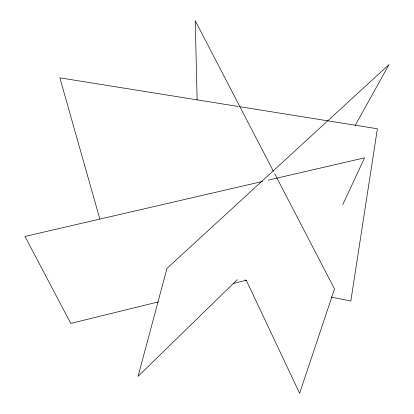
<?xml version="1.0" encoding="UTF-8"?>
<svg xmlns="http://www.w3.org/2000/svg" width="414" height="414" viewBox="0 0 414 414"><rect width="100%" height="100%" fill="white"/><g stroke="black" fill="none" stroke-linecap="round" stroke-linejoin="round"><path stroke-width="0.62" d="M342.725 204.697L364.615 157.832L268.205 180.142M355.217 125.406L389.025 64.568L166.982 268.375L138.069 376.362L237.269 279.641M158.236 301.909L70.758 323.412L24.975 236.43L262.533 181.456M233.175 283.486L246.289 280.262L299.612 393.3L334.517 288.941L274.699 173.735M238.386 106.481L59.849 77.832L99.805 218.934M239.659 106.683L377.387 128.78L350.829 300.999L331.184 297.102M245.021 280.009L246.289 280.262M273.509 171.443L195.242 20.7L197.126 100.059"/></g></svg>
